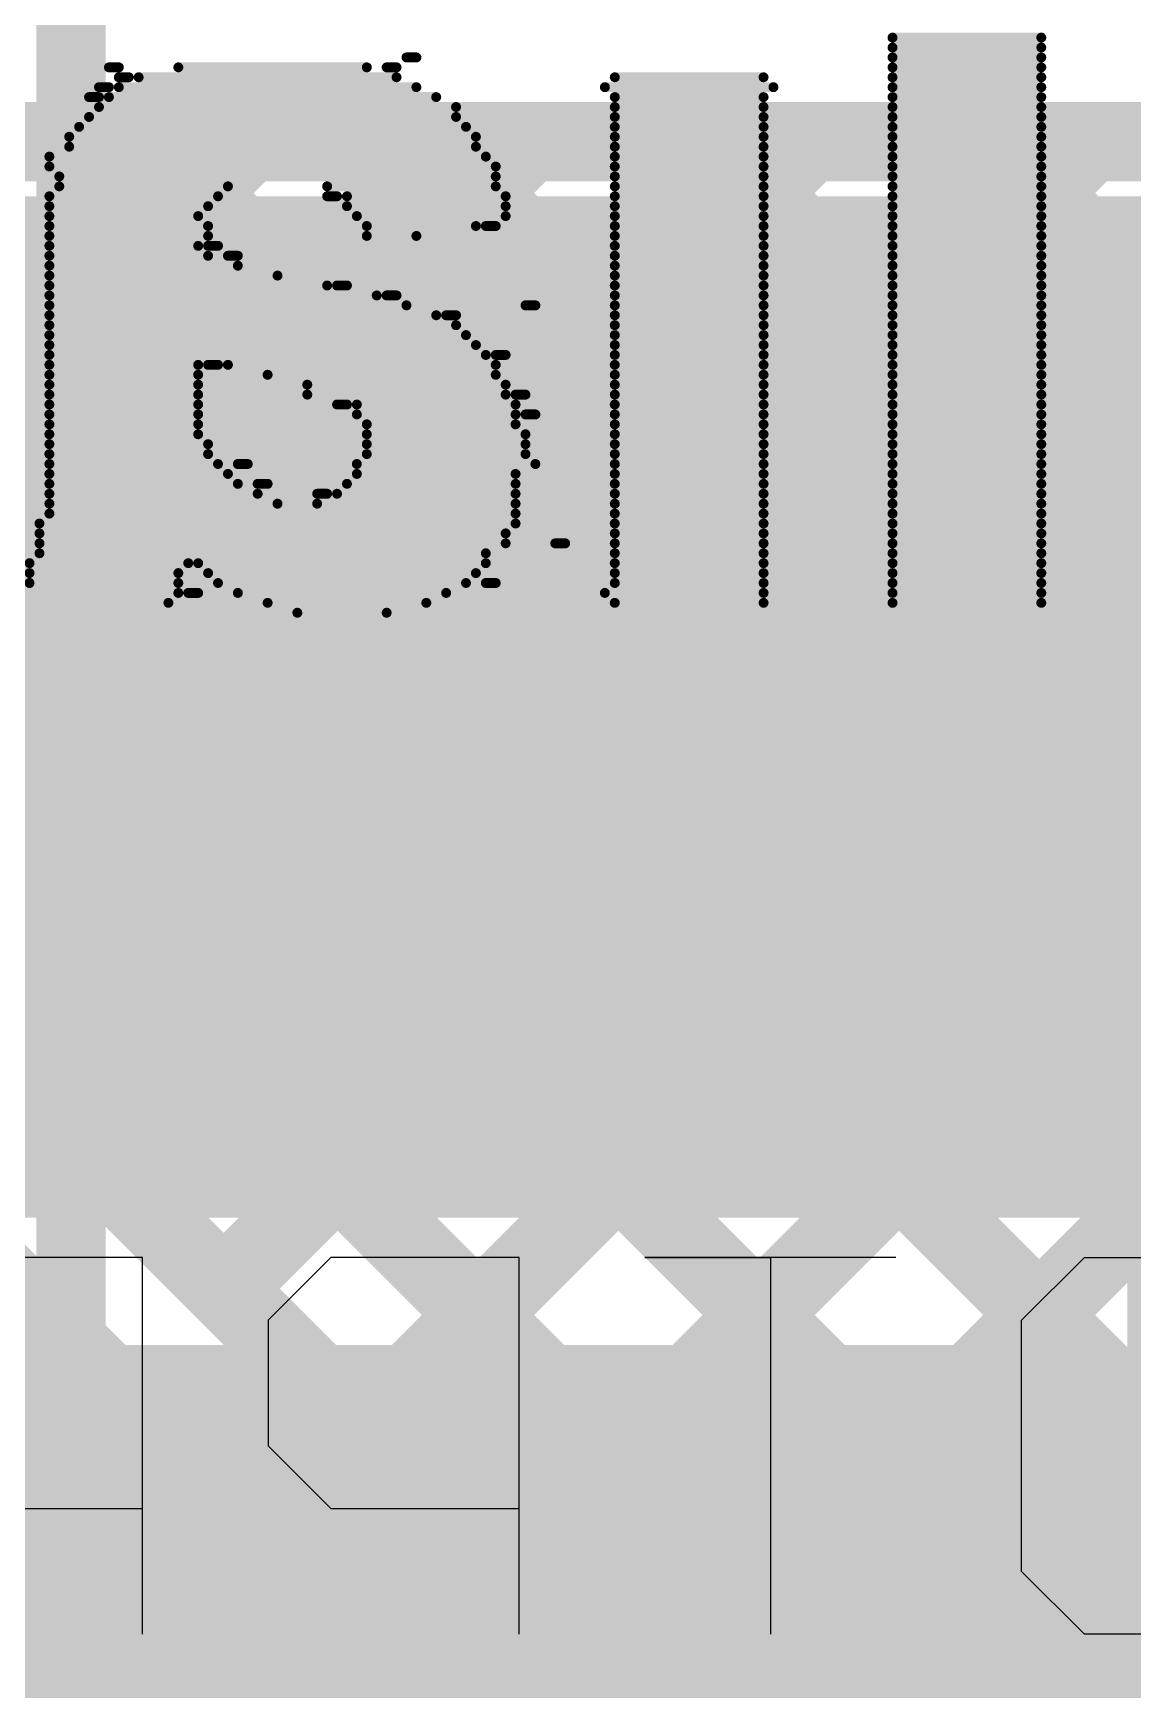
# Model space of a CAD drawing. Header units: millimetres. Extents: x 3.57 to 6.19, y 4.04 to 5.89.
# Drawn here: x 4.6362 to 4.7471, y 4.7564 to 4.9235 of the extents above; entities that cross this region are included whole.
import ezdxf

# ---------------------------------------------------------------- set-up
doc = ezdxf.new("R2010")
doc.units = ezdxf.units.MM
doc.header["$MEASUREMENT"] = 0
for name, color, linetype in [('BottomLayer', 5, 'Continuous'), ('BottomOverlay', 54, 'Continuous'), ('TopLayer', 1, 'Continuous'), ('TopOverlay', 2, 'Continuous'), ('TopPaste', 8, 'Continuous'), ('TopSolder', 216, 'Continuous')]:
    doc.layers.add(name, color=color, linetype=linetype)

# ---------------------------------------------------------------- blocks, each defined once
blk = doc.blocks.new('SOT_223_13')
at = {"layer": 'TopLayer'}
for points in [[(-0.10925, -0.1605), (-0.07185, -0.1605), (-0.10925, -0.07585), (-0.07185, -0.07585)], [(-0.0187, -0.1605), (0.0187, -0.1605), (-0.0187, -0.07585), (0.0187, -0.07585)]]:
    blk.add_solid(points, dxfattribs=at)
at = {"layer": 'TopOverlay', "const_width": 0.007}
blk.add_lwpolyline([(-0.12855, -0.068), (0.13045, -0.068)], dxfattribs=at)
at = {"layer": 'TopPaste'}
for points in [[(-0.10925, -0.1605), (-0.07185, -0.1605), (-0.10925, -0.07585), (-0.07185, -0.07585)], [(-0.0187, -0.1605), (0.0187, -0.1605), (-0.0187, -0.07585), (0.0187, -0.07585)]]:
    blk.add_solid(points, dxfattribs=at)
at = {"layer": 'TopSolder'}
for points in [[(-0.11325, -0.1645), (-0.06785, -0.1645), (-0.11325, -0.07185), (-0.06785, -0.07185)], [(-0.0227, -0.1645), (0.0227, -0.1645), (-0.0227, -0.07185), (0.0227, -0.07185)]]:
    blk.add_solid(points, dxfattribs=at)
blk = doc.blocks.new('RES_0805_22')
at = {"layer": 'TopLayer'}
for points in [[(-0.06, -0.025), (-0.02, -0.025), (-0.06, 0.025), (-0.02, 0.025)], [(0.02, -0.025), (0.06, -0.025), (0.02, 0.025), (0.06, 0.025)]]:
    blk.add_solid(points, dxfattribs=at)
at = {"layer": 'TopOverlay', "const_width": 0.005}
for points in [[(-0.064, -0.029), (-0.064, 0.029)], [(0.064, 0.029), (-0.064, 0.029)], [(0.064, -0.029), (0.064, 0.029)], [(0.064, -0.029), (-0.064, -0.029)]]:
    blk.add_lwpolyline(points, dxfattribs=at)
at = {"layer": 'TopOverlay', "const_width": 0.0025}
for points in [[(-0.06525, 0.029, 1), (-0.06275, 0.029, 1)], [(-0.06525, 0.029, 1), (-0.06275, 0.029, 1)], [(0.06275, 0.029, 1), (0.06525, 0.029, 1)], [(0.06275, 0.029, 1), (0.06525, 0.029, 1)], [(-0.06525, -0.029, 1), (-0.06275, -0.029, 1)], [(-0.06525, -0.029, 1), (-0.06275, -0.029, 1)], [(0.06275, -0.029, 1), (0.06525, -0.029, 1)], [(0.06275, -0.029, 1), (0.06525, -0.029, 1)]]:
    blk.add_lwpolyline(points, format="xyb", close=True, dxfattribs=at)
at = {"layer": 'TopPaste'}
for points in [[(-0.06, -0.025), (-0.02, -0.025), (-0.06, 0.025), (-0.02, 0.025)], [(0.02, -0.025), (0.06, -0.025), (0.02, 0.025), (0.06, 0.025)]]:
    blk.add_solid(points, dxfattribs=at)
at = {"layer": 'TopSolder'}
for points in [[(-0.064, -0.029), (-0.016, -0.029), (-0.064, 0.029), (-0.016, 0.029)], [(0.016, -0.029), (0.064, -0.029), (0.016, 0.029), (0.064, 0.029)]]:
    blk.add_solid(points, dxfattribs=at)

msp = doc.modelspace()

# ---------------------------------------------------------------- linework, layer by layer
at = {"layer": 'BottomLayer'}
for points, const_width in [([(4.30832, 5.1952), (4.74202, 4.7615)], 0.008), ([(4.30832, 5.16691), (4.71373, 4.7615)], 0.008), ([(4.52663, 4.9256), (4.69073, 4.7615)], 0.008), ([(4.51, 4.909), (4.681, 4.738)], 0.025), ([(4.61869, 4.91311), (4.7703, 4.7615)], 0.008), ([(4.59884, 4.8534), (4.65794, 4.9125)], 0.008), ([(4.61298, 4.83925), (4.68623, 4.9125)], 0.008), ([(4.624, 4.9125), (4.887, 4.9125)], 0.008), ([(4.62712, 4.82511), (4.71451, 4.9125)], 0.008), ([(4.64126, 4.81097), (4.74279, 4.9125)], 0.008), ([(4.64759, 4.9125), (4.79859, 4.7615)], 0.008), ([(4.65541, 4.79683), (4.77108, 4.9125)], 0.008), ([(4.66955, 4.78269), (4.79936, 4.9125)], 0.008), ([(4.67587, 4.9125), (4.82687, 4.7615)], 0.008), ([(4.68369, 4.76854), (4.82765, 4.9125)], 0.008), ([(4.70415, 4.9125), (4.85515, 4.7615)], 0.008), ([(4.70493, 4.7615), (4.85593, 4.9125)], 0.008), ([(4.73244, 4.9125), (4.88344, 4.7615)], 0.008), ([(4.73322, 4.7615), (4.88422, 4.9125)], 0.008), ([(4.69073, 4.7615), (4.983, 4.7615)], 0.008)]:
    msp.add_lwpolyline(points, dxfattribs=dict(at, const_width=const_width))
at = {"layer": 'BottomLayer', "const_width": 0.004}
for points in [[(4.64559, 4.9125, 1), (4.64959, 4.9125, 1)], [(4.65594, 4.9125, 1), (4.65994, 4.9125, 1)], [(4.67387, 4.9125, 1), (4.67787, 4.9125, 1)], [(4.68423, 4.9125, 1), (4.68823, 4.9125, 1)], [(4.70215, 4.9125, 1), (4.70615, 4.9125, 1)], [(4.71251, 4.9125, 1), (4.71651, 4.9125, 1)], [(4.73044, 4.9125, 1), (4.73444, 4.9125, 1)], [(4.74079, 4.9125, 1), (4.74479, 4.9125, 1)], [(4.63926, 4.81097, 1), (4.64326, 4.81097, 1)], [(4.65341, 4.79683, 1), (4.65741, 4.79683, 1)], [(4.66755, 4.78269, 1), (4.67155, 4.78269, 1)], [(4.68169, 4.76854, 1), (4.68569, 4.76854, 1)], [(4.68873, 4.7615, 1), (4.69273, 4.7615, 1)], [(4.68873, 4.7615, 1), (4.69273, 4.7615, 1)], [(4.70293, 4.7615, 1), (4.70693, 4.7615, 1)], [(4.71173, 4.7615, 1), (4.71573, 4.7615, 1)], [(4.73122, 4.7615, 1), (4.73522, 4.7615, 1)], [(4.74002, 4.7615, 1), (4.74402, 4.7615, 1)]]:
    msp.add_lwpolyline(points, format="xyb", close=True, dxfattribs=at)
at = {"layer": 'BottomOverlay'}
for p, q in [((4.64721, 4.79999), (4.62822, 4.79999)), ((4.64721, 4.762), (4.64721, 4.79999)), ((4.6662, 4.79999), (4.65987, 4.79366)), ((4.6852, 4.79999), (4.6662, 4.79999)), ((4.6852, 4.762), (4.6852, 4.79999)), ((4.72318, 4.79999), (4.69786, 4.79999)), ((4.69786, 4.79999), (4.71052, 4.79999)), ((4.71052, 4.79999), (4.71052, 4.762)), ((4.73585, 4.79366), (4.74218, 4.79999)), ((4.74218, 4.79999), (4.75484, 4.79999)), ((4.65987, 4.79366), (4.65987, 4.78099)), ((4.73585, 4.76833), (4.73585, 4.79366)), ((4.65987, 4.78099), (4.6662, 4.77466)), ((4.62822, 4.77466), (4.64721, 4.77466)), ((4.6662, 4.77466), (4.6852, 4.77466)), ((4.74218, 4.762), (4.73585, 4.76833)), ((4.75484, 4.762), (4.74218, 4.762))]:
    msp.add_line(p, q, dxfattribs=at)
at = {"layer": 'BottomOverlay', "const_width": 0.001}
for points in [[(4.72283, 4.923), (4.73783, 4.923)], [(4.72283, 4.922), (4.73783, 4.922)], [(4.64383, 4.92), (4.64483, 4.92)], [(4.65083, 4.92), (4.66983, 4.92)], [(4.67183, 4.92), (4.67283, 4.92)], [(4.67383, 4.921), (4.67483, 4.921)], [(4.72283, 4.921), (4.73783, 4.921)], [(4.72283, 4.92), (4.73783, 4.92)], [(4.64283, 4.918), (4.64383, 4.918)], [(4.64483, 4.919), (4.64583, 4.919)], [(4.64483, 4.918), (4.67483, 4.918)], [(4.64683, 4.919), (4.67283, 4.919)], [(4.69383, 4.918), (4.71083, 4.918)], [(4.69483, 4.919), (4.70983, 4.919)], [(4.72283, 4.919), (4.73783, 4.919)], [(4.72283, 4.918), (4.73783, 4.918)], [(4.64183, 4.917), (4.64283, 4.917)], [(4.64383, 4.917), (4.67683, 4.917)], [(4.69483, 4.917), (4.70983, 4.917)], [(4.72283, 4.917), (4.73783, 4.917)], [(4.64183, 4.915), (4.67883, 4.915)], [(4.64283, 4.916), (4.67883, 4.916)], [(4.69483, 4.916), (4.70983, 4.916)], [(4.69483, 4.915), (4.70983, 4.915)], [(4.72283, 4.916), (4.73783, 4.916)], [(4.72283, 4.915), (4.73783, 4.915)], [(4.63983, 4.913), (4.68083, 4.913)], [(4.64083, 4.914), (4.67983, 4.914)], [(4.69483, 4.914), (4.70983, 4.914)], [(4.69483, 4.913), (4.70983, 4.913)], [(4.72283, 4.914), (4.73783, 4.914)], [(4.72283, 4.913), (4.73783, 4.913)], [(4.63983, 4.912), (4.68083, 4.912)], [(4.69483, 4.912), (4.70983, 4.912)], [(4.72283, 4.912), (4.73783, 4.912)], [(4.63783, 4.911), (4.68183, 4.911)], [(4.63783, 4.91), (4.68283, 4.91)], [(4.69483, 4.911), (4.70983, 4.911)], [(4.69483, 4.91), (4.70983, 4.91)], [(4.72283, 4.911), (4.73783, 4.911)], [(4.72283, 4.91), (4.73783, 4.91)], [(4.63883, 4.909), (4.68283, 4.909)], [(4.63883, 4.908), (4.65583, 4.908)], [(4.66583, 4.908), (4.68283, 4.908)], [(4.69483, 4.909), (4.70983, 4.909)], [(4.69483, 4.908), (4.70983, 4.908)], [(4.72283, 4.909), (4.73783, 4.909)], [(4.72283, 4.908), (4.73783, 4.908)], [(4.63783, 4.907), (4.65483, 4.907)], [(4.66583, 4.907), (4.66683, 4.907)], [(4.66783, 4.907), (4.68383, 4.907)], [(4.69483, 4.907), (4.70983, 4.907)], [(4.72283, 4.907), (4.73783, 4.907)], [(4.63783, 4.906), (4.65383, 4.906)], [(4.63783, 4.905), (4.65283, 4.905)], [(4.66783, 4.906), (4.68383, 4.906)], [(4.66883, 4.905), (4.68383, 4.905)], [(4.69483, 4.906), (4.70983, 4.906)], [(4.69483, 4.905), (4.70983, 4.905)], [(4.72283, 4.906), (4.73783, 4.906)], [(4.72283, 4.905), (4.73783, 4.905)], [(4.63783, 4.904), (4.65383, 4.904)], [(4.63783, 4.903), (4.65383, 4.903)], [(4.66983, 4.904), (4.68083, 4.904)], [(4.66983, 4.903), (4.67483, 4.903)], [(4.68183, 4.904), (4.68283, 4.904)], [(4.69483, 4.904), (4.70983, 4.904)], [(4.69483, 4.903), (4.70983, 4.903)], [(4.72283, 4.904), (4.73783, 4.904)], [(4.72283, 4.903), (4.73783, 4.903)], [(4.63783, 4.902), (4.65283, 4.902)], [(4.65383, 4.902), (4.65483, 4.902)], [(4.69483, 4.902), (4.70983, 4.902)], [(4.72283, 4.902), (4.73783, 4.902)], [(4.63783, 4.901), (4.65383, 4.901)], [(4.63783, 4.9), (4.65683, 4.9)], [(4.65583, 4.901), (4.65683, 4.901)], [(4.69483, 4.901), (4.70983, 4.901)], [(4.69483, 4.9), (4.70983, 4.9)], [(4.72283, 4.901), (4.73783, 4.901)], [(4.72283, 4.9), (4.73783, 4.9)], [(4.63783, 4.899), (4.66083, 4.899)], [(4.63783, 4.898), (4.66583, 4.898)], [(4.66683, 4.898), (4.66783, 4.898)], [(4.69483, 4.899), (4.70983, 4.899)], [(4.69483, 4.898), (4.70983, 4.898)], [(4.72283, 4.899), (4.73783, 4.899)], [(4.72283, 4.898), (4.73783, 4.898)], [(4.63783, 4.897), (4.67083, 4.897)], [(4.67183, 4.897), (4.67283, 4.897)], [(4.69483, 4.897), (4.70983, 4.897)], [(4.72283, 4.897), (4.73783, 4.897)], [(4.63783, 4.896), (4.67383, 4.896)], [(4.63783, 4.895), (4.67683, 4.895)], [(4.67783, 4.895), (4.67883, 4.895)], [(4.68583, 4.896), (4.68683, 4.896)], [(4.69483, 4.896), (4.70983, 4.896)], [(4.69483, 4.895), (4.70983, 4.895)], [(4.72283, 4.896), (4.73783, 4.896)], [(4.72283, 4.895), (4.73783, 4.895)], [(4.63783, 4.894), (4.67883, 4.894)], [(4.63783, 4.893), (4.67983, 4.893)], [(4.69483, 4.894), (4.70983, 4.894)], [(4.69483, 4.893), (4.70983, 4.893)], [(4.72283, 4.894), (4.73783, 4.894)], [(4.72283, 4.893), (4.73783, 4.893)], [(4.63783, 4.892), (4.68083, 4.892)], [(4.69483, 4.892), (4.70983, 4.892)], [(4.72283, 4.892), (4.73783, 4.892)], [(4.63783, 4.891), (4.68183, 4.891)], [(4.63783, 4.89), (4.65283, 4.89)], [(4.65383, 4.89), (4.65483, 4.89)], [(4.65583, 4.89), (4.68283, 4.89)], [(4.68283, 4.891), (4.68383, 4.891)], [(4.69483, 4.891), (4.70983, 4.891)], [(4.69483, 4.89), (4.70983, 4.89)], [(4.72283, 4.891), (4.73783, 4.891)], [(4.72283, 4.89), (4.73783, 4.89)], [(4.63783, 4.889), (4.65283, 4.889)], [(4.63783, 4.888), (4.65283, 4.888)], [(4.65983, 4.889), (4.68283, 4.889)], [(4.66383, 4.888), (4.68383, 4.888)], [(4.69483, 4.889), (4.70983, 4.889)], [(4.69483, 4.888), (4.70983, 4.888)], [(4.72283, 4.889), (4.73783, 4.889)], [(4.72283, 4.888), (4.73783, 4.888)], [(4.63783, 4.887), (4.65283, 4.887)], [(4.66383, 4.887), (4.68383, 4.887)], [(4.68483, 4.887), (4.68583, 4.887)], [(4.69483, 4.887), (4.70983, 4.887)], [(4.72283, 4.887), (4.73783, 4.887)], [(4.63783, 4.886), (4.65283, 4.886)], [(4.63783, 4.885), (4.65283, 4.885)], [(4.66683, 4.886), (4.66783, 4.886)], [(4.66883, 4.886), (4.68483, 4.886)], [(4.66883, 4.885), (4.68483, 4.885)], [(4.68583, 4.885), (4.68683, 4.885)], [(4.69483, 4.886), (4.70983, 4.886)], [(4.69483, 4.885), (4.70983, 4.885)], [(4.72283, 4.886), (4.73783, 4.886)], [(4.72283, 4.885), (4.73783, 4.885)], [(4.63783, 4.884), (4.65283, 4.884)], [(4.63783, 4.883), (4.65283, 4.883)], [(4.66983, 4.884), (4.68483, 4.884)], [(4.66983, 4.883), (4.68583, 4.883)], [(4.69483, 4.884), (4.70983, 4.884)], [(4.69483, 4.883), (4.70983, 4.883)], [(4.72283, 4.884), (4.73783, 4.884)], [(4.72283, 4.883), (4.73783, 4.883)], [(4.63783, 4.882), (4.65383, 4.882)], [(4.66983, 4.882), (4.68583, 4.882)], [(4.69483, 4.882), (4.70983, 4.882)], [(4.72283, 4.882), (4.73783, 4.882)], [(4.63783, 4.881), (4.65383, 4.881)], [(4.63783, 4.88), (4.65483, 4.88)], [(4.65683, 4.88), (4.65783, 4.88)], [(4.66883, 4.88), (4.68683, 4.88)], [(4.66983, 4.881), (4.68583, 4.881)], [(4.69483, 4.881), (4.70983, 4.881)], [(4.69483, 4.88), (4.70983, 4.88)], [(4.72283, 4.881), (4.73783, 4.881)], [(4.72283, 4.88), (4.73783, 4.88)], [(4.63783, 4.879), (4.65583, 4.879)], [(4.63783, 4.878), (4.65683, 4.878)], [(4.65883, 4.878), (4.65983, 4.878)], [(4.66783, 4.878), (4.68483, 4.878)], [(4.66883, 4.879), (4.68483, 4.879)], [(4.69483, 4.879), (4.70983, 4.879)], [(4.69483, 4.878), (4.70983, 4.878)], [(4.72283, 4.879), (4.73783, 4.879)], [(4.72283, 4.878), (4.73783, 4.878)], [(4.63783, 4.877), (4.65883, 4.877)], [(4.66483, 4.877), (4.66583, 4.877)], [(4.66683, 4.877), (4.68483, 4.877)], [(4.69483, 4.877), (4.70983, 4.877)], [(4.72283, 4.877), (4.73783, 4.877)], [(4.63783, 4.876), (4.66083, 4.876)], [(4.63783, 4.875), (4.68483, 4.875)], [(4.66483, 4.876), (4.68483, 4.876)], [(4.69483, 4.876), (4.70983, 4.876)], [(4.69483, 4.875), (4.70983, 4.875)], [(4.72283, 4.876), (4.73783, 4.876)], [(4.72283, 4.875), (4.73783, 4.875)], [(4.63683, 4.874), (4.68483, 4.874)], [(4.63683, 4.873), (4.68383, 4.873)], [(4.69483, 4.874), (4.70983, 4.874)], [(4.69483, 4.873), (4.70983, 4.873)], [(4.72283, 4.874), (4.73783, 4.874)], [(4.72283, 4.873), (4.73783, 4.873)], [(4.63683, 4.872), (4.68383, 4.872)], [(4.68883, 4.872), (4.68983, 4.872)], [(4.69483, 4.872), (4.70983, 4.872)], [(4.72283, 4.872), (4.73783, 4.872)], [(4.63583, 4.87), (4.65183, 4.87)], [(4.63683, 4.871), (4.68183, 4.871)], [(4.65283, 4.87), (4.68183, 4.87)], [(4.69483, 4.871), (4.70983, 4.871)], [(4.69483, 4.87), (4.70983, 4.87)], [(4.72283, 4.871), (4.73783, 4.871)], [(4.72283, 4.87), (4.73783, 4.87)], [(4.63583, 4.869), (4.65083, 4.869)], [(4.63583, 4.868), (4.65083, 4.868)], [(4.65383, 4.869), (4.68083, 4.869)], [(4.65483, 4.868), (4.67983, 4.868)], [(4.68183, 4.868), (4.68283, 4.868)], [(4.69483, 4.869), (4.70983, 4.869)], [(4.69483, 4.868), (4.70983, 4.868)], [(4.72283, 4.869), (4.73783, 4.869)], [(4.72283, 4.868), (4.73783, 4.868)], [(4.63383, 4.867), (4.65083, 4.867)], [(4.65183, 4.867), (4.65283, 4.867)], [(4.65683, 4.867), (4.67783, 4.867)], [(4.69383, 4.867), (4.70983, 4.867)], [(4.72283, 4.867), (4.73783, 4.867)], [(4.63483, 4.866), (4.64983, 4.866)], [(4.65983, 4.866), (4.67583, 4.866)], [(4.66283, 4.865), (4.67183, 4.865)], [(4.69483, 4.866), (4.70983, 4.866)], [(4.72283, 4.866), (4.73783, 4.866)]]:
    msp.add_lwpolyline(points, dxfattribs=at)
at = {"layer": 'BottomOverlay', "const_width": 0.0005}
for points in [[(4.72258, 4.923, 1), (4.72308, 4.923, 1)], [(4.73758, 4.923, 1), (4.73808, 4.923, 1)], [(4.72258, 4.922, 1), (4.72308, 4.922, 1)], [(4.73758, 4.922, 1), (4.73808, 4.922, 1)], [(4.64358, 4.92, 1), (4.64408, 4.92, 1)], [(4.64458, 4.92, 1), (4.64508, 4.92, 1)], [(4.65058, 4.92, 1), (4.65108, 4.92, 1)], [(4.66958, 4.92, 1), (4.67008, 4.92, 1)], [(4.67158, 4.92, 1), (4.67208, 4.92, 1)], [(4.67258, 4.92, 1), (4.67308, 4.92, 1)], [(4.67358, 4.921, 1), (4.67408, 4.921, 1)], [(4.67458, 4.921, 1), (4.67508, 4.921, 1)], [(4.72258, 4.921, 1), (4.72308, 4.921, 1)], [(4.72258, 4.92, 1), (4.72308, 4.92, 1)], [(4.73758, 4.921, 1), (4.73808, 4.921, 1)], [(4.73758, 4.92, 1), (4.73808, 4.92, 1)], [(4.64258, 4.918, 1), (4.64308, 4.918, 1)], [(4.64358, 4.918, 1), (4.64408, 4.918, 1)], [(4.64458, 4.919, 1), (4.64508, 4.919, 1)], [(4.64458, 4.918, 1), (4.64508, 4.918, 1)], [(4.64558, 4.919, 1), (4.64608, 4.919, 1)], [(4.64658, 4.919, 1), (4.64708, 4.919, 1)], [(4.67258, 4.919, 1), (4.67308, 4.919, 1)], [(4.67458, 4.918, 1), (4.67508, 4.918, 1)], [(4.69358, 4.918, 1), (4.69408, 4.918, 1)], [(4.69458, 4.919, 1), (4.69508, 4.919, 1)], [(4.70958, 4.919, 1), (4.71008, 4.919, 1)], [(4.71058, 4.918, 1), (4.71108, 4.918, 1)], [(4.72258, 4.919, 1), (4.72308, 4.919, 1)], [(4.72258, 4.918, 1), (4.72308, 4.918, 1)], [(4.73758, 4.919, 1), (4.73808, 4.919, 1)], [(4.73758, 4.918, 1), (4.73808, 4.918, 1)], [(4.64158, 4.917, 1), (4.64208, 4.917, 1)], [(4.64258, 4.917, 1), (4.64308, 4.917, 1)], [(4.64358, 4.917, 1), (4.64408, 4.917, 1)], [(4.67658, 4.917, 1), (4.67708, 4.917, 1)], [(4.69458, 4.917, 1), (4.69508, 4.917, 1)], [(4.70958, 4.917, 1), (4.71008, 4.917, 1)], [(4.72258, 4.917, 1), (4.72308, 4.917, 1)], [(4.73758, 4.917, 1), (4.73808, 4.917, 1)], [(4.64158, 4.915, 1), (4.64208, 4.915, 1)], [(4.64258, 4.916, 1), (4.64308, 4.916, 1)], [(4.67858, 4.916, 1), (4.67908, 4.916, 1)], [(4.67858, 4.915, 1), (4.67908, 4.915, 1)], [(4.69458, 4.916, 1), (4.69508, 4.916, 1)], [(4.69458, 4.915, 1), (4.69508, 4.915, 1)], [(4.70958, 4.916, 1), (4.71008, 4.916, 1)], [(4.70958, 4.915, 1), (4.71008, 4.915, 1)], [(4.72258, 4.916, 1), (4.72308, 4.916, 1)], [(4.72258, 4.915, 1), (4.72308, 4.915, 1)], [(4.73758, 4.916, 1), (4.73808, 4.916, 1)], [(4.73758, 4.915, 1), (4.73808, 4.915, 1)], [(4.63958, 4.913, 1), (4.64008, 4.913, 1)], [(4.64058, 4.914, 1), (4.64108, 4.914, 1)], [(4.67958, 4.914, 1), (4.68008, 4.914, 1)], [(4.68058, 4.913, 1), (4.68108, 4.913, 1)], [(4.69458, 4.914, 1), (4.69508, 4.914, 1)], [(4.69458, 4.913, 1), (4.69508, 4.913, 1)], [(4.70958, 4.914, 1), (4.71008, 4.914, 1)], [(4.70958, 4.913, 1), (4.71008, 4.913, 1)], [(4.72258, 4.914, 1), (4.72308, 4.914, 1)], [(4.72258, 4.913, 1), (4.72308, 4.913, 1)], [(4.73758, 4.914, 1), (4.73808, 4.914, 1)], [(4.73758, 4.913, 1), (4.73808, 4.913, 1)], [(4.63958, 4.912, 1), (4.64008, 4.912, 1)], [(4.68058, 4.912, 1), (4.68108, 4.912, 1)], [(4.69458, 4.912, 1), (4.69508, 4.912, 1)], [(4.70958, 4.912, 1), (4.71008, 4.912, 1)], [(4.72258, 4.912, 1), (4.72308, 4.912, 1)], [(4.73758, 4.912, 1), (4.73808, 4.912, 1)], [(4.63758, 4.911, 1), (4.63808, 4.911, 1)], [(4.63758, 4.91, 1), (4.63808, 4.91, 1)], [(4.68158, 4.911, 1), (4.68208, 4.911, 1)], [(4.68258, 4.91, 1), (4.68308, 4.91, 1)], [(4.69458, 4.911, 1), (4.69508, 4.911, 1)], [(4.69458, 4.91, 1), (4.69508, 4.91, 1)], [(4.70958, 4.911, 1), (4.71008, 4.911, 1)], [(4.70958, 4.91, 1), (4.71008, 4.91, 1)], [(4.72258, 4.911, 1), (4.72308, 4.911, 1)], [(4.72258, 4.91, 1), (4.72308, 4.91, 1)], [(4.73758, 4.911, 1), (4.73808, 4.911, 1)], [(4.73758, 4.91, 1), (4.73808, 4.91, 1)], [(4.63858, 4.909, 1), (4.63908, 4.909, 1)], [(4.63858, 4.908, 1), (4.63908, 4.908, 1)], [(4.65558, 4.908, 1), (4.65608, 4.908, 1)], [(4.66558, 4.908, 1), (4.66608, 4.908, 1)], [(4.68258, 4.909, 1), (4.68308, 4.909, 1)], [(4.68258, 4.908, 1), (4.68308, 4.908, 1)], [(4.69458, 4.909, 1), (4.69508, 4.909, 1)], [(4.69458, 4.908, 1), (4.69508, 4.908, 1)], [(4.70958, 4.909, 1), (4.71008, 4.909, 1)], [(4.70958, 4.908, 1), (4.71008, 4.908, 1)], [(4.72258, 4.909, 1), (4.72308, 4.909, 1)], [(4.72258, 4.908, 1), (4.72308, 4.908, 1)], [(4.73758, 4.909, 1), (4.73808, 4.909, 1)], [(4.73758, 4.908, 1), (4.73808, 4.908, 1)], [(4.63758, 4.907, 1), (4.63808, 4.907, 1)], [(4.65458, 4.907, 1), (4.65508, 4.907, 1)], [(4.66558, 4.907, 1), (4.66608, 4.907, 1)], [(4.66658, 4.907, 1), (4.66708, 4.907, 1)], [(4.66758, 4.907, 1), (4.66808, 4.907, 1)], [(4.68358, 4.907, 1), (4.68408, 4.907, 1)], [(4.69458, 4.907, 1), (4.69508, 4.907, 1)], [(4.70958, 4.907, 1), (4.71008, 4.907, 1)], [(4.72258, 4.907, 1), (4.72308, 4.907, 1)], [(4.73758, 4.907, 1), (4.73808, 4.907, 1)], [(4.63758, 4.906, 1), (4.63808, 4.906, 1)], [(4.63758, 4.905, 1), (4.63808, 4.905, 1)], [(4.65258, 4.905, 1), (4.65308, 4.905, 1)], [(4.65358, 4.906, 1), (4.65408, 4.906, 1)], [(4.66758, 4.906, 1), (4.66808, 4.906, 1)], [(4.66858, 4.905, 1), (4.66908, 4.905, 1)], [(4.68358, 4.906, 1), (4.68408, 4.906, 1)], [(4.68358, 4.905, 1), (4.68408, 4.905, 1)], [(4.69458, 4.906, 1), (4.69508, 4.906, 1)], [(4.69458, 4.905, 1), (4.69508, 4.905, 1)], [(4.70958, 4.906, 1), (4.71008, 4.906, 1)], [(4.70958, 4.905, 1), (4.71008, 4.905, 1)], [(4.72258, 4.906, 1), (4.72308, 4.906, 1)], [(4.72258, 4.905, 1), (4.72308, 4.905, 1)], [(4.73758, 4.906, 1), (4.73808, 4.906, 1)], [(4.73758, 4.905, 1), (4.73808, 4.905, 1)], [(4.63758, 4.904, 1), (4.63808, 4.904, 1)], [(4.63758, 4.903, 1), (4.63808, 4.903, 1)], [(4.65358, 4.904, 1), (4.65408, 4.904, 1)], [(4.65358, 4.903, 1), (4.65408, 4.903, 1)], [(4.66958, 4.904, 1), (4.67008, 4.904, 1)], [(4.66958, 4.903, 1), (4.67008, 4.903, 1)], [(4.67458, 4.903, 1), (4.67508, 4.903, 1)], [(4.68058, 4.904, 1), (4.68108, 4.904, 1)], [(4.68158, 4.904, 1), (4.68208, 4.904, 1)], [(4.68258, 4.904, 1), (4.68308, 4.904, 1)], [(4.69458, 4.904, 1), (4.69508, 4.904, 1)], [(4.69458, 4.903, 1), (4.69508, 4.903, 1)], [(4.70958, 4.904, 1), (4.71008, 4.904, 1)], [(4.70958, 4.903, 1), (4.71008, 4.903, 1)], [(4.72258, 4.904, 1), (4.72308, 4.904, 1)], [(4.72258, 4.903, 1), (4.72308, 4.903, 1)], [(4.73758, 4.904, 1), (4.73808, 4.904, 1)], [(4.73758, 4.903, 1), (4.73808, 4.903, 1)], [(4.63758, 4.902, 1), (4.63808, 4.902, 1)], [(4.65258, 4.902, 1), (4.65308, 4.902, 1)], [(4.65358, 4.902, 1), (4.65408, 4.902, 1)], [(4.65458, 4.902, 1), (4.65508, 4.902, 1)], [(4.69458, 4.902, 1), (4.69508, 4.902, 1)], [(4.70958, 4.902, 1), (4.71008, 4.902, 1)], [(4.72258, 4.902, 1), (4.72308, 4.902, 1)], [(4.73758, 4.902, 1), (4.73808, 4.902, 1)], [(4.63758, 4.901, 1), (4.63808, 4.901, 1)], [(4.63758, 4.9, 1), (4.63808, 4.9, 1)], [(4.65358, 4.901, 1), (4.65408, 4.901, 1)], [(4.65558, 4.901, 1), (4.65608, 4.901, 1)], [(4.65658, 4.901, 1), (4.65708, 4.901, 1)], [(4.65658, 4.9, 1), (4.65708, 4.9, 1)], [(4.69458, 4.901, 1), (4.69508, 4.901, 1)], [(4.69458, 4.9, 1), (4.69508, 4.9, 1)], [(4.70958, 4.901, 1), (4.71008, 4.901, 1)], [(4.70958, 4.9, 1), (4.71008, 4.9, 1)], [(4.72258, 4.901, 1), (4.72308, 4.901, 1)], [(4.72258, 4.9, 1), (4.72308, 4.9, 1)], [(4.73758, 4.901, 1), (4.73808, 4.901, 1)], [(4.73758, 4.9, 1), (4.73808, 4.9, 1)], [(4.63758, 4.899, 1), (4.63808, 4.899, 1)], [(4.63758, 4.898, 1), (4.63808, 4.898, 1)], [(4.66058, 4.899, 1), (4.66108, 4.899, 1)], [(4.66558, 4.898, 1), (4.66608, 4.898, 1)], [(4.66658, 4.898, 1), (4.66708, 4.898, 1)], [(4.66758, 4.898, 1), (4.66808, 4.898, 1)], [(4.69458, 4.899, 1), (4.69508, 4.899, 1)], [(4.69458, 4.898, 1), (4.69508, 4.898, 1)], [(4.70958, 4.899, 1), (4.71008, 4.899, 1)], [(4.70958, 4.898, 1), (4.71008, 4.898, 1)], [(4.72258, 4.899, 1), (4.72308, 4.899, 1)], [(4.72258, 4.898, 1), (4.72308, 4.898, 1)], [(4.73758, 4.899, 1), (4.73808, 4.899, 1)], [(4.73758, 4.898, 1), (4.73808, 4.898, 1)], [(4.63758, 4.897, 1), (4.63808, 4.897, 1)], [(4.67058, 4.897, 1), (4.67108, 4.897, 1)], [(4.67158, 4.897, 1), (4.67208, 4.897, 1)], [(4.67258, 4.897, 1), (4.67308, 4.897, 1)], [(4.69458, 4.897, 1), (4.69508, 4.897, 1)], [(4.70958, 4.897, 1), (4.71008, 4.897, 1)], [(4.72258, 4.897, 1), (4.72308, 4.897, 1)], [(4.73758, 4.897, 1), (4.73808, 4.897, 1)], [(4.63758, 4.896, 1), (4.63808, 4.896, 1)], [(4.63758, 4.895, 1), (4.63808, 4.895, 1)], [(4.67358, 4.896, 1), (4.67408, 4.896, 1)], [(4.67658, 4.895, 1), (4.67708, 4.895, 1)], [(4.67758, 4.895, 1), (4.67808, 4.895, 1)], [(4.67858, 4.895, 1), (4.67908, 4.895, 1)], [(4.68558, 4.896, 1), (4.68608, 4.896, 1)], [(4.68658, 4.896, 1), (4.68708, 4.896, 1)], [(4.69458, 4.896, 1), (4.69508, 4.896, 1)], [(4.69458, 4.895, 1), (4.69508, 4.895, 1)], [(4.70958, 4.896, 1), (4.71008, 4.896, 1)], [(4.70958, 4.895, 1), (4.71008, 4.895, 1)], [(4.72258, 4.896, 1), (4.72308, 4.896, 1)], [(4.72258, 4.895, 1), (4.72308, 4.895, 1)], [(4.73758, 4.896, 1), (4.73808, 4.896, 1)], [(4.73758, 4.895, 1), (4.73808, 4.895, 1)], [(4.63758, 4.894, 1), (4.63808, 4.894, 1)], [(4.63758, 4.893, 1), (4.63808, 4.893, 1)], [(4.67858, 4.894, 1), (4.67908, 4.894, 1)], [(4.67958, 4.893, 1), (4.68008, 4.893, 1)], [(4.69458, 4.894, 1), (4.69508, 4.894, 1)], [(4.69458, 4.893, 1), (4.69508, 4.893, 1)], [(4.70958, 4.894, 1), (4.71008, 4.894, 1)], [(4.70958, 4.893, 1), (4.71008, 4.893, 1)], [(4.72258, 4.894, 1), (4.72308, 4.894, 1)], [(4.72258, 4.893, 1), (4.72308, 4.893, 1)], [(4.73758, 4.894, 1), (4.73808, 4.894, 1)], [(4.73758, 4.893, 1), (4.73808, 4.893, 1)], [(4.63758, 4.892, 1), (4.63808, 4.892, 1)], [(4.68058, 4.892, 1), (4.68108, 4.892, 1)], [(4.69458, 4.892, 1), (4.69508, 4.892, 1)], [(4.70958, 4.892, 1), (4.71008, 4.892, 1)], [(4.72258, 4.892, 1), (4.72308, 4.892, 1)], [(4.73758, 4.892, 1), (4.73808, 4.892, 1)], [(4.63758, 4.891, 1), (4.63808, 4.891, 1)], [(4.63758, 4.89, 1), (4.63808, 4.89, 1)], [(4.65258, 4.89, 1), (4.65308, 4.89, 1)], [(4.65358, 4.89, 1), (4.65408, 4.89, 1)], [(4.65458, 4.89, 1), (4.65508, 4.89, 1)], [(4.65558, 4.89, 1), (4.65608, 4.89, 1)], [(4.68158, 4.891, 1), (4.68208, 4.891, 1)], [(4.68258, 4.891, 1), (4.68308, 4.891, 1)], [(4.68258, 4.89, 1), (4.68308, 4.89, 1)], [(4.68358, 4.891, 1), (4.68408, 4.891, 1)], [(4.69458, 4.891, 1), (4.69508, 4.891, 1)], [(4.69458, 4.89, 1), (4.69508, 4.89, 1)], [(4.70958, 4.891, 1), (4.71008, 4.891, 1)], [(4.70958, 4.89, 1), (4.71008, 4.89, 1)], [(4.72258, 4.891, 1), (4.72308, 4.891, 1)], [(4.72258, 4.89, 1), (4.72308, 4.89, 1)], [(4.73758, 4.891, 1), (4.73808, 4.891, 1)], [(4.73758, 4.89, 1), (4.73808, 4.89, 1)], [(4.63758, 4.889, 1), (4.63808, 4.889, 1)], [(4.63758, 4.888, 1), (4.63808, 4.888, 1)], [(4.65258, 4.889, 1), (4.65308, 4.889, 1)], [(4.65258, 4.888, 1), (4.65308, 4.888, 1)], [(4.65958, 4.889, 1), (4.66008, 4.889, 1)], [(4.66358, 4.888, 1), (4.66408, 4.888, 1)], [(4.68258, 4.889, 1), (4.68308, 4.889, 1)], [(4.68358, 4.888, 1), (4.68408, 4.888, 1)], [(4.69458, 4.889, 1), (4.69508, 4.889, 1)], [(4.69458, 4.888, 1), (4.69508, 4.888, 1)], [(4.70958, 4.889, 1), (4.71008, 4.889, 1)], [(4.70958, 4.888, 1), (4.71008, 4.888, 1)], [(4.72258, 4.889, 1), (4.72308, 4.889, 1)], [(4.72258, 4.888, 1), (4.72308, 4.888, 1)], [(4.73758, 4.889, 1), (4.73808, 4.889, 1)], [(4.73758, 4.888, 1), (4.73808, 4.888, 1)], [(4.63758, 4.887, 1), (4.63808, 4.887, 1)], [(4.65258, 4.887, 1), (4.65308, 4.887, 1)], [(4.66358, 4.887, 1), (4.66408, 4.887, 1)], [(4.68358, 4.887, 1), (4.68408, 4.887, 1)], [(4.68458, 4.887, 1), (4.68508, 4.887, 1)], [(4.68558, 4.887, 1), (4.68608, 4.887, 1)], [(4.69458, 4.887, 1), (4.69508, 4.887, 1)], [(4.70958, 4.887, 1), (4.71008, 4.887, 1)], [(4.72258, 4.887, 1), (4.72308, 4.887, 1)], [(4.73758, 4.887, 1), (4.73808, 4.887, 1)], [(4.63758, 4.886, 1), (4.63808, 4.886, 1)], [(4.63758, 4.885, 1), (4.63808, 4.885, 1)], [(4.65258, 4.886, 1), (4.65308, 4.886, 1)], [(4.65258, 4.885, 1), (4.65308, 4.885, 1)], [(4.66658, 4.886, 1), (4.66708, 4.886, 1)], [(4.66758, 4.886, 1), (4.66808, 4.886, 1)], [(4.66858, 4.886, 1), (4.66908, 4.886, 1)], [(4.66858, 4.885, 1), (4.66908, 4.885, 1)], [(4.68458, 4.886, 1), (4.68508, 4.886, 1)], [(4.68458, 4.885, 1), (4.68508, 4.885, 1)], [(4.68558, 4.885, 1), (4.68608, 4.885, 1)], [(4.68658, 4.885, 1), (4.68708, 4.885, 1)], [(4.69458, 4.886, 1), (4.69508, 4.886, 1)], [(4.69458, 4.885, 1), (4.69508, 4.885, 1)], [(4.70958, 4.886, 1), (4.71008, 4.886, 1)], [(4.70958, 4.885, 1), (4.71008, 4.885, 1)], [(4.72258, 4.886, 1), (4.72308, 4.886, 1)], [(4.72258, 4.885, 1), (4.72308, 4.885, 1)], [(4.73758, 4.886, 1), (4.73808, 4.886, 1)], [(4.73758, 4.885, 1), (4.73808, 4.885, 1)], [(4.63758, 4.884, 1), (4.63808, 4.884, 1)], [(4.63758, 4.883, 1), (4.63808, 4.883, 1)], [(4.65258, 4.884, 1), (4.65308, 4.884, 1)], [(4.65258, 4.883, 1), (4.65308, 4.883, 1)], [(4.66958, 4.884, 1), (4.67008, 4.884, 1)], [(4.66958, 4.883, 1), (4.67008, 4.883, 1)], [(4.68458, 4.884, 1), (4.68508, 4.884, 1)], [(4.68558, 4.883, 1), (4.68608, 4.883, 1)], [(4.69458, 4.884, 1), (4.69508, 4.884, 1)], [(4.69458, 4.883, 1), (4.69508, 4.883, 1)], [(4.70958, 4.884, 1), (4.71008, 4.884, 1)], [(4.70958, 4.883, 1), (4.71008, 4.883, 1)], [(4.72258, 4.884, 1), (4.72308, 4.884, 1)], [(4.72258, 4.883, 1), (4.72308, 4.883, 1)], [(4.73758, 4.884, 1), (4.73808, 4.884, 1)], [(4.73758, 4.883, 1), (4.73808, 4.883, 1)], [(4.63758, 4.882, 1), (4.63808, 4.882, 1)], [(4.65358, 4.882, 1), (4.65408, 4.882, 1)], [(4.66958, 4.882, 1), (4.67008, 4.882, 1)], [(4.68558, 4.882, 1), (4.68608, 4.882, 1)], [(4.69458, 4.882, 1), (4.69508, 4.882, 1)], [(4.70958, 4.882, 1), (4.71008, 4.882, 1)], [(4.72258, 4.882, 1), (4.72308, 4.882, 1)], [(4.73758, 4.882, 1), (4.73808, 4.882, 1)], [(4.63758, 4.881, 1), (4.63808, 4.881, 1)], [(4.63758, 4.88, 1), (4.63808, 4.88, 1)], [(4.65358, 4.881, 1), (4.65408, 4.881, 1)], [(4.65458, 4.88, 1), (4.65508, 4.88, 1)], [(4.65658, 4.88, 1), (4.65708, 4.88, 1)], [(4.65758, 4.88, 1), (4.65808, 4.88, 1)], [(4.66858, 4.88, 1), (4.66908, 4.88, 1)], [(4.66958, 4.881, 1), (4.67008, 4.881, 1)], [(4.68558, 4.881, 1), (4.68608, 4.881, 1)], [(4.68658, 4.88, 1), (4.68708, 4.88, 1)], [(4.69458, 4.881, 1), (4.69508, 4.881, 1)], [(4.69458, 4.88, 1), (4.69508, 4.88, 1)], [(4.70958, 4.881, 1), (4.71008, 4.881, 1)], [(4.70958, 4.88, 1), (4.71008, 4.88, 1)], [(4.72258, 4.881, 1), (4.72308, 4.881, 1)], [(4.72258, 4.88, 1), (4.72308, 4.88, 1)], [(4.73758, 4.881, 1), (4.73808, 4.881, 1)], [(4.73758, 4.88, 1), (4.73808, 4.88, 1)], [(4.63758, 4.879, 1), (4.63808, 4.879, 1)], [(4.63758, 4.878, 1), (4.63808, 4.878, 1)], [(4.65558, 4.879, 1), (4.65608, 4.879, 1)], [(4.65658, 4.878, 1), (4.65708, 4.878, 1)], [(4.65858, 4.878, 1), (4.65908, 4.878, 1)], [(4.65958, 4.878, 1), (4.66008, 4.878, 1)], [(4.66758, 4.878, 1), (4.66808, 4.878, 1)], [(4.66858, 4.879, 1), (4.66908, 4.879, 1)], [(4.68458, 4.879, 1), (4.68508, 4.879, 1)], [(4.68458, 4.878, 1), (4.68508, 4.878, 1)], [(4.69458, 4.879, 1), (4.69508, 4.879, 1)], [(4.69458, 4.878, 1), (4.69508, 4.878, 1)], [(4.70958, 4.879, 1), (4.71008, 4.879, 1)], [(4.70958, 4.878, 1), (4.71008, 4.878, 1)], [(4.72258, 4.879, 1), (4.72308, 4.879, 1)], [(4.72258, 4.878, 1), (4.72308, 4.878, 1)], [(4.73758, 4.879, 1), (4.73808, 4.879, 1)], [(4.73758, 4.878, 1), (4.73808, 4.878, 1)], [(4.63758, 4.877, 1), (4.63808, 4.877, 1)], [(4.65858, 4.877, 1), (4.65908, 4.877, 1)], [(4.66458, 4.877, 1), (4.66508, 4.877, 1)], [(4.66558, 4.877, 1), (4.66608, 4.877, 1)], [(4.66658, 4.877, 1), (4.66708, 4.877, 1)], [(4.68458, 4.877, 1), (4.68508, 4.877, 1)], [(4.69458, 4.877, 1), (4.69508, 4.877, 1)], [(4.70958, 4.877, 1), (4.71008, 4.877, 1)], [(4.72258, 4.877, 1), (4.72308, 4.877, 1)], [(4.73758, 4.877, 1), (4.73808, 4.877, 1)], [(4.63758, 4.876, 1), (4.63808, 4.876, 1)], [(4.63758, 4.875, 1), (4.63808, 4.875, 1)], [(4.66058, 4.876, 1), (4.66108, 4.876, 1)], [(4.66458, 4.876, 1), (4.66508, 4.876, 1)], [(4.68458, 4.876, 1), (4.68508, 4.876, 1)], [(4.68458, 4.875, 1), (4.68508, 4.875, 1)], [(4.69458, 4.876, 1), (4.69508, 4.876, 1)], [(4.69458, 4.875, 1), (4.69508, 4.875, 1)], [(4.70958, 4.876, 1), (4.71008, 4.876, 1)], [(4.70958, 4.875, 1), (4.71008, 4.875, 1)], [(4.72258, 4.876, 1), (4.72308, 4.876, 1)], [(4.72258, 4.875, 1), (4.72308, 4.875, 1)], [(4.73758, 4.876, 1), (4.73808, 4.876, 1)], [(4.73758, 4.875, 1), (4.73808, 4.875, 1)], [(4.63658, 4.874, 1), (4.63708, 4.874, 1)], [(4.63658, 4.873, 1), (4.63708, 4.873, 1)], [(4.68358, 4.873, 1), (4.68408, 4.873, 1)], [(4.68458, 4.874, 1), (4.68508, 4.874, 1)], [(4.69458, 4.874, 1), (4.69508, 4.874, 1)], [(4.69458, 4.873, 1), (4.69508, 4.873, 1)], [(4.70958, 4.874, 1), (4.71008, 4.874, 1)], [(4.70958, 4.873, 1), (4.71008, 4.873, 1)], [(4.72258, 4.874, 1), (4.72308, 4.874, 1)], [(4.72258, 4.873, 1), (4.72308, 4.873, 1)], [(4.73758, 4.874, 1), (4.73808, 4.874, 1)], [(4.73758, 4.873, 1), (4.73808, 4.873, 1)], [(4.63658, 4.872, 1), (4.63708, 4.872, 1)], [(4.68358, 4.872, 1), (4.68408, 4.872, 1)], [(4.68858, 4.872, 1), (4.68908, 4.872, 1)], [(4.68958, 4.872, 1), (4.69008, 4.872, 1)], [(4.69458, 4.872, 1), (4.69508, 4.872, 1)], [(4.70958, 4.872, 1), (4.71008, 4.872, 1)], [(4.72258, 4.872, 1), (4.72308, 4.872, 1)], [(4.73758, 4.872, 1), (4.73808, 4.872, 1)], [(4.63558, 4.87, 1), (4.63608, 4.87, 1)], [(4.63658, 4.871, 1), (4.63708, 4.871, 1)], [(4.65158, 4.87, 1), (4.65208, 4.87, 1)], [(4.65258, 4.87, 1), (4.65308, 4.87, 1)], [(4.68158, 4.871, 1), (4.68208, 4.871, 1)], [(4.68158, 4.87, 1), (4.68208, 4.87, 1)], [(4.69458, 4.871, 1), (4.69508, 4.871, 1)], [(4.69458, 4.87, 1), (4.69508, 4.87, 1)], [(4.70958, 4.871, 1), (4.71008, 4.871, 1)], [(4.70958, 4.87, 1), (4.71008, 4.87, 1)], [(4.72258, 4.871, 1), (4.72308, 4.871, 1)], [(4.72258, 4.87, 1), (4.72308, 4.87, 1)], [(4.73758, 4.871, 1), (4.73808, 4.871, 1)], [(4.73758, 4.87, 1), (4.73808, 4.87, 1)], [(4.63558, 4.869, 1), (4.63608, 4.869, 1)], [(4.63558, 4.868, 1), (4.63608, 4.868, 1)], [(4.65058, 4.869, 1), (4.65108, 4.869, 1)], [(4.65058, 4.868, 1), (4.65108, 4.868, 1)], [(4.65358, 4.869, 1), (4.65408, 4.869, 1)], [(4.65458, 4.868, 1), (4.65508, 4.868, 1)], [(4.67958, 4.868, 1), (4.68008, 4.868, 1)], [(4.68058, 4.869, 1), (4.68108, 4.869, 1)], [(4.68158, 4.868, 1), (4.68208, 4.868, 1)], [(4.68258, 4.868, 1), (4.68308, 4.868, 1)], [(4.69458, 4.869, 1), (4.69508, 4.869, 1)], [(4.69458, 4.868, 1), (4.69508, 4.868, 1)], [(4.70958, 4.869, 1), (4.71008, 4.869, 1)], [(4.70958, 4.868, 1), (4.71008, 4.868, 1)], [(4.72258, 4.869, 1), (4.72308, 4.869, 1)], [(4.72258, 4.868, 1), (4.72308, 4.868, 1)], [(4.73758, 4.869, 1), (4.73808, 4.869, 1)], [(4.73758, 4.868, 1), (4.73808, 4.868, 1)], [(4.65058, 4.867, 1), (4.65108, 4.867, 1)], [(4.65158, 4.867, 1), (4.65208, 4.867, 1)], [(4.65258, 4.867, 1), (4.65308, 4.867, 1)], [(4.65658, 4.867, 1), (4.65708, 4.867, 1)], [(4.67758, 4.867, 1), (4.67808, 4.867, 1)], [(4.69358, 4.867, 1), (4.69408, 4.867, 1)], [(4.70958, 4.867, 1), (4.71008, 4.867, 1)], [(4.72258, 4.867, 1), (4.72308, 4.867, 1)], [(4.73758, 4.867, 1), (4.73808, 4.867, 1)], [(4.64958, 4.866, 1), (4.65008, 4.866, 1)], [(4.65958, 4.866, 1), (4.66008, 4.866, 1)], [(4.66258, 4.865, 1), (4.66308, 4.865, 1)], [(4.67158, 4.865, 1), (4.67208, 4.865, 1)], [(4.67558, 4.866, 1), (4.67608, 4.866, 1)], [(4.69458, 4.866, 1), (4.69508, 4.866, 1)], [(4.70958, 4.866, 1), (4.71008, 4.866, 1)], [(4.72258, 4.866, 1), (4.72308, 4.866, 1)], [(4.73758, 4.866, 1), (4.73808, 4.866, 1)]]:
    msp.add_lwpolyline(points, format="xyb", close=True, dxfattribs=at)
at = {"layer": 'TopLayer', "const_width": 0.025}
msp.add_lwpolyline([(4.69017, 4.818), (4.777, 4.818)], dxfattribs=at)
at = {"layer": 'TopLayer', "const_width": 0.0125}
msp.add_lwpolyline([(4.68392, 4.818, 1), (4.69642, 4.818, 1)], format="xyb", close=True, dxfattribs=at)
at = {"layer": 'TopLayer'}
for points in [[(4.982, 4.804), (4.982, 4.907), (4.412, 4.804), (4.412, 4.907)], [(4.626, 4.68), (4.806, 4.68), (4.626, 4.789), (4.806, 4.789)]]:
    msp.add_solid(points, dxfattribs=at)

# ---------------------------------------------------------------- block references
for name, p, rotation in [('SOT_223_13', (4.572, 4.859), 90), ('RES_0805_22', (4.778, 4.808), 270)]:
    msp.add_blockref(name, p, dxfattribs=dict(rotation=rotation))

doc.saveas('drawing.dxf')
